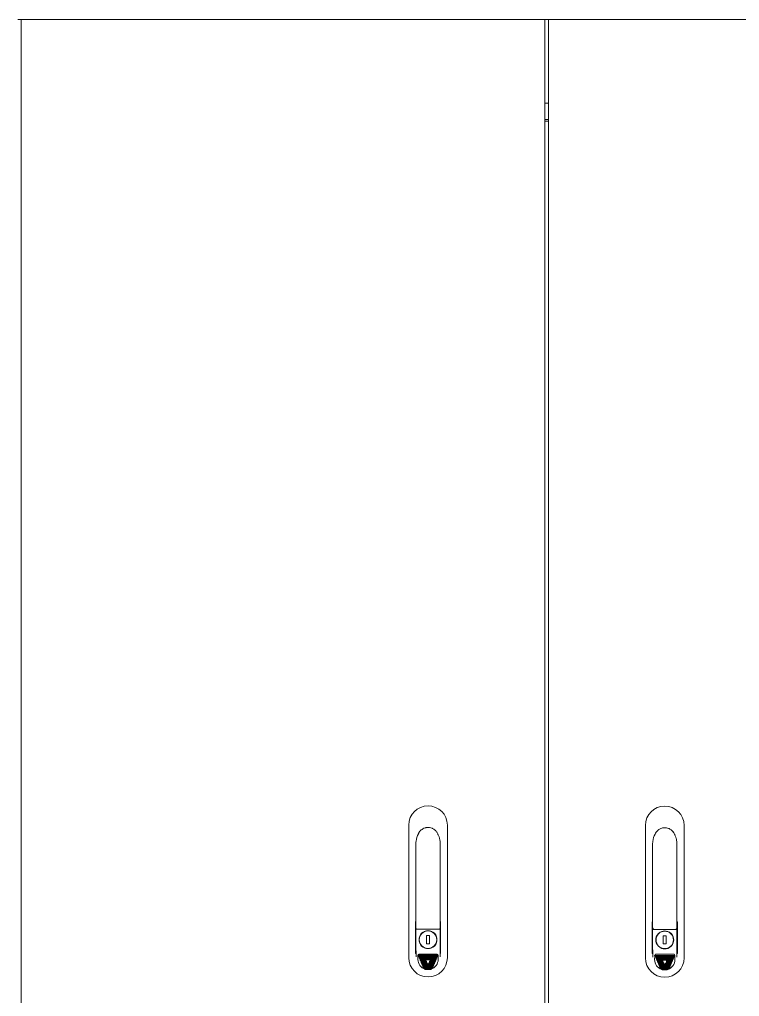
# Model space of a CAD drawing. Header units: millimetres. Extents: x 0 to 10092, y 0 to 7128.
# Drawn here: x 3757 to 4375, y 3191 to 4031 of the extents above; entities that cross this region are included whole.
import ezdxf

# ---------------------------------------------------------------- set-up
doc = ezdxf.new("R2010")
doc.units = ezdxf.units.MM
doc.header["$LTSCALE"] = 12
doc.layers.add('가시적인 것(ISO)', color=3, linetype='Continuous', lineweight=5, true_color=0x00ff00)

msp = doc.modelspace()

# ---------------------------------------------------------------- linework, layer by layer
at = {"layer": '가시적인 것(ISO)'}
for p, q in [((3755.017, 4031.209), (3758.017, 4031.209)), ((3758.017, 2541.209), (3758.017, 4031.209)), ((3758.017, 4031.209), (4208.267, 4031.209)), ((4208.267, 4031.209), (4211.267, 4031.209)), ((4208.267, 4031.209), (4208.267, 2541.209)), ((4211.267, 4031.209), (4211.267, 2541.209)), ((5111.517, 4031.209), (4211.267, 4031.209)), ((4208.267, 3959.359), (4211.267, 3959.359)), ((4208.267, 3945.359), (4211.267, 3945.359)), ((4211.267, 3943.709), (4208.267, 3943.709)), ((4091.118, 3338.41), (4091.118, 3224.41)), ((4124.318, 3224.41), (4124.318, 3338.41)), ((4294.667, 3338.209), (4294.667, 3224.209)), ((4327.867, 3224.209), (4327.867, 3338.209)), ((4097.218, 3315.61), (4097.218, 3321.865)), ((4118.218, 3321.865), (4118.218, 3315.61)), ((4300.767, 3315.409), (4300.767, 3321.664)), ((4321.767, 3321.664), (4321.767, 3315.409)), ((4097.218, 3315.61), (4097.218, 3250.41)), ((4118.218, 3250.41), (4118.218, 3315.61)), ((4300.767, 3315.409), (4300.767, 3250.209)), ((4321.767, 3250.209), (4321.767, 3315.409)), ((4097.031, 3255.444), (4096.865, 3255.41)), ((4096.865, 3228.611), (4096.865, 3255.41)), ((4118.57, 3255.41), (4118.404, 3255.444)), ((4118.57, 3228.611), (4118.57, 3255.41)), ((4300.58, 3255.242), (4300.414, 3255.209)), ((4300.414, 3228.41), (4300.414, 3255.209)), ((4322.119, 3255.209), (4321.953, 3255.242)), ((4322.119, 3228.41), (4322.119, 3255.209)), ((4096.865, 3248.91), (4098.718, 3248.91)), ((4096.865, 3248.865), (4097.718, 3248.865)), ((4097.218, 3248.365), (4097.218, 3231.481)), ((4098.718, 3248.91), (4099.163, 3248.91)), ((4099.163, 3248.91), (4116.272, 3248.91)), ((4105.218, 3247.246), (4105.218, 3246.981)), ((4106.418, 3243.41), (4106.418, 3236.41)), ((4109.018, 3243.41), (4106.418, 3243.41)), ((4109.018, 3236.41), (4109.018, 3243.41)), ((4110.218, 3246.981), (4110.218, 3247.246)), ((4116.272, 3248.91), (4116.718, 3248.91)), ((4116.718, 3248.91), (4118.57, 3248.91)), ((4117.717, 3248.865), (4118.57, 3248.865)), ((4118.218, 3248.365), (4118.218, 3231.481)), ((4300.414, 3248.709), (4302.267, 3248.709)), ((4300.414, 3248.664), (4301.267, 3248.664)), ((4300.767, 3248.164), (4300.767, 3231.279)), ((4302.267, 3248.709), (4302.712, 3248.709)), ((4302.712, 3248.709), (4319.821, 3248.709)), ((4308.767, 3247.045), (4308.767, 3246.78)), ((4309.967, 3243.209), (4309.967, 3236.209)), ((4312.567, 3243.209), (4309.967, 3243.209)), ((4312.567, 3236.209), (4312.567, 3243.209)), ((4313.767, 3246.78), (4313.767, 3247.045)), ((4319.821, 3248.709), (4320.267, 3248.709)), ((4320.267, 3248.709), (4322.119, 3248.709)), ((4321.266, 3248.664), (4322.119, 3248.664)), ((4321.767, 3248.164), (4321.767, 3231.279)), ((4100.358, 3237.428), (4100.64, 3237.428)), ((4100.647, 3242.41), (4100.382, 3242.41)), ((4106.418, 3236.41), (4109.018, 3236.41)), ((4115.053, 3242.41), (4114.789, 3242.41)), ((4114.789, 3237.41), (4115.053, 3237.41)), ((4303.906, 3237.227), (4304.189, 3237.227)), ((4304.195, 3242.209), (4303.931, 3242.209)), ((4309.967, 3236.209), (4312.567, 3236.209)), ((4318.602, 3242.209), (4318.338, 3242.209)), ((4318.338, 3237.209), (4318.602, 3237.209)), ((4097.36, 3230.98), (4096.865, 3230.98)), ((4097.375, 3227.96), (4097.36, 3227.96)), ((4097.375, 3225.132), (4097.375, 3229.928)), ((4099.028, 3226.503), (4116.407, 3226.503)), ((4099.444, 3227.96), (4099.444, 3227.96)), ((4115.41, 3227.51), (4100.025, 3227.51)), ((4105.235, 3232.833), (4105.235, 3232.55)), ((4110.218, 3232.575), (4110.218, 3232.839)), ((4115.991, 3227.96), (4115.991, 3227.96)), ((4118.06, 3229.928), (4118.06, 3225.132)), ((4118.076, 3227.96), (4118.06, 3227.96)), ((4118.57, 3230.98), (4118.076, 3230.98)), ((4300.909, 3230.779), (4300.414, 3230.779)), ((4300.924, 3227.759), (4300.909, 3227.759)), ((4300.924, 3224.931), (4300.924, 3229.726)), ((4302.577, 3226.302), (4319.956, 3226.302)), ((4302.993, 3227.759), (4302.993, 3227.759)), ((4318.959, 3227.309), (4303.574, 3227.309)), ((4308.784, 3232.632), (4308.784, 3232.349)), ((4313.767, 3232.373), (4313.767, 3232.638)), ((4319.54, 3227.759), (4319.54, 3227.759)), ((4321.609, 3229.726), (4321.609, 3224.931)), ((4321.624, 3227.759), (4321.609, 3227.759)), ((4322.119, 3230.779), (4321.624, 3230.779)), ((4099.035, 3226.029), (4099.013, 3222.91)), ((4099.028, 3226.029), (4116.407, 3226.029)), ((4099.806, 3225.159), (4099.765, 3225.259)), ((4099.945, 3225.529), (4099.999, 3225.529)), ((4099.999, 3225.529), (4115.437, 3225.529)), ((4100.036, 3225.029), (4100.001, 3225.029)), ((4100.036, 3225.029), (4115.399, 3225.029)), ((4100.036, 3225.029), (4100.036, 3225.029)), ((4100.22, 3224.159), (4100.179, 3224.259)), ((4100.359, 3224.529), (4100.413, 3224.529)), ((4100.413, 3224.529), (4115.023, 3224.529)), ((4100.451, 3224.029), (4100.415, 3224.029)), ((4100.451, 3224.029), (4114.985, 3224.029)), ((4100.451, 3224.029), (4100.451, 3224.029)), ((4100.634, 3223.159), (4100.593, 3223.259)), ((4100.774, 3223.529), (4100.827, 3223.529)), ((4100.827, 3223.529), (4114.608, 3223.529)), ((4100.865, 3223.029), (4100.829, 3223.029)), ((4100.865, 3223.029), (4114.57, 3223.029)), ((4100.865, 3223.029), (4100.865, 3223.029)), ((4101.049, 3222.159), (4101.007, 3222.259)), ((4101.188, 3222.529), (4101.241, 3222.529)), ((4101.241, 3222.529), (4105.718, 3222.529)), ((4101.279, 3222.029), (4101.244, 3222.029)), ((4101.279, 3222.029), (4105.94, 3222.029)), ((4101.279, 3222.029), (4101.279, 3222.029)), ((4101.463, 3221.159), (4101.421, 3221.259)), ((4101.602, 3221.529), (4101.655, 3221.529)), ((4101.655, 3221.529), (4106.162, 3221.529)), ((4101.693, 3221.029), (4101.658, 3221.029)), ((4101.693, 3221.029), (4106.384, 3221.029)), ((4101.693, 3221.029), (4101.693, 3221.029)), ((4101.877, 3220.159), (4101.836, 3220.259)), ((4102.016, 3220.529), (4102.07, 3220.529)), ((4102.07, 3220.529), (4106.607, 3220.529)), ((4102.107, 3220.029), (4102.072, 3220.029)), ((4102.107, 3220.029), (4106.829, 3220.029)), ((4102.107, 3220.029), (4102.107, 3220.029)), ((4102.291, 3219.16), (4102.25, 3219.26)), ((4102.43, 3219.529), (4102.483, 3219.529)), ((4102.483, 3219.529), (4107.051, 3219.529)), ((4102.521, 3219.029), (4102.486, 3219.029)), ((4102.521, 3219.029), (4107.273, 3219.029)), ((4102.521, 3219.029), (4102.521, 3219.029)), ((4102.705, 3218.16), (4102.662, 3218.264)), ((4107.464, 3218.534), (4102.842, 3218.534)), ((4102.936, 3218.029), (4102.9, 3218.029)), ((4102.936, 3218.029), (4107.717, 3218.029)), ((4102.936, 3218.029), (4102.936, 3218.029)), ((4105.718, 3222.529), (4105.94, 3222.029)), ((4109.718, 3222.529), (4105.718, 3222.529)), ((4106.133, 3221.529), (4105.911, 3222.029)), ((4105.94, 3222.029), (4106.162, 3221.529)), ((4106.162, 3221.529), (4106.384, 3221.029)), ((4106.577, 3220.529), (4106.355, 3221.029)), ((4106.384, 3221.029), (4106.607, 3220.529)), ((4106.607, 3220.529), (4106.829, 3220.029)), ((4107.021, 3219.529), (4106.799, 3220.029)), ((4106.829, 3220.029), (4107.051, 3219.529)), ((4107.051, 3219.529), (4107.273, 3219.029)), ((4107.464, 3218.534), (4107.244, 3219.029)), ((4107.273, 3219.029), (4107.494, 3218.531)), ((4107.494, 3218.531), (4107.464, 3218.534)), ((4107.495, 3218.529), (4107.494, 3218.531)), ((4107.495, 3218.529), (4107.717, 3218.029)), ((4107.718, 3217.963), (4107.688, 3218.029)), ((4107.94, 3218.529), (4107.718, 3218.029)), ((4107.718, 3218.029), (4107.718, 3218.029)), ((4107.718, 3218.029), (4112.5, 3218.029)), ((4107.718, 3218.029), (4107.718, 3218.029)), ((4107.747, 3218.029), (4107.718, 3217.963)), ((4107.718, 3217.963), (4107.718, 3218.029)), ((4107.718, 3218.029), (4107.718, 3218.029)), ((4107.94, 3218.529), (4107.941, 3218.531)), ((4107.941, 3218.531), (4108.162, 3219.029)), ((4107.941, 3218.531), (4107.972, 3218.534)), ((4108.192, 3219.029), (4107.972, 3218.534)), ((4112.594, 3218.534), (4107.972, 3218.534)), ((4108.385, 3219.529), (4108.162, 3219.029)), ((4108.162, 3219.029), (4112.914, 3219.029)), ((4108.385, 3219.529), (4108.607, 3220.029)), ((4108.385, 3219.529), (4112.952, 3219.529)), ((4108.636, 3220.029), (4108.414, 3219.529)), ((4108.829, 3220.529), (4108.607, 3220.029)), ((4108.607, 3220.029), (4113.328, 3220.029)), ((4108.829, 3220.529), (4109.051, 3221.029)), ((4108.829, 3220.529), (4113.366, 3220.529)), ((4109.08, 3221.029), (4108.858, 3220.529)), ((4109.273, 3221.529), (4109.051, 3221.029)), ((4109.051, 3221.029), (4113.742, 3221.029)), ((4109.273, 3221.529), (4109.495, 3222.029)), ((4109.273, 3221.529), (4113.78, 3221.529)), ((4109.525, 3222.029), (4109.302, 3221.529)), ((4109.718, 3222.529), (4109.495, 3222.029)), ((4109.495, 3222.029), (4114.156, 3222.029)), ((4109.718, 3222.529), (4114.194, 3222.529)), ((4112.535, 3218.029), (4112.5, 3218.029)), ((4112.5, 3218.029), (4112.5, 3218.029)), ((4112.773, 3218.264), (4112.73, 3218.16)), ((4112.949, 3219.029), (4112.914, 3219.029)), ((4112.914, 3219.029), (4112.914, 3219.029)), ((4112.952, 3219.529), (4113.005, 3219.529)), ((4112.952, 3219.529), (4112.952, 3219.529)), ((4113.186, 3219.26), (4113.144, 3219.16)), ((4113.363, 3220.029), (4113.328, 3220.029)), ((4113.328, 3220.029), (4113.328, 3220.029)), ((4113.366, 3220.529), (4113.419, 3220.529)), ((4113.366, 3220.529), (4113.366, 3220.529)), ((4113.6, 3220.259), (4113.558, 3220.159)), ((4113.778, 3221.029), (4113.742, 3221.029)), ((4113.742, 3221.029), (4113.742, 3221.029)), ((4113.78, 3221.529), (4113.833, 3221.529)), ((4113.78, 3221.529), (4113.78, 3221.529)), ((4114.014, 3221.259), (4113.972, 3221.159)), ((4114.192, 3222.029), (4114.156, 3222.029)), ((4114.156, 3222.029), (4114.156, 3222.029)), ((4114.194, 3222.529), (4114.247, 3222.529)), ((4114.194, 3222.529), (4114.194, 3222.529)), ((4114.428, 3222.259), (4114.387, 3222.159)), ((4114.571, 3223.029), (4114.57, 3223.029)), ((4114.606, 3223.029), (4114.571, 3223.029)), ((4114.608, 3223.529), (4114.662, 3223.529)), ((4114.608, 3223.529), (4114.608, 3223.529)), ((4114.842, 3223.259), (4114.801, 3223.159)), ((4115.02, 3224.029), (4114.985, 3224.029)), ((4114.985, 3224.029), (4114.985, 3224.029)), ((4115.023, 3224.529), (4115.076, 3224.529)), ((4115.023, 3224.529), (4115.023, 3224.529)), ((4115.256, 3224.259), (4115.215, 3224.159)), ((4115.434, 3225.029), (4115.399, 3225.029)), ((4115.399, 3225.029), (4115.399, 3225.029)), ((4115.437, 3225.529), (4115.49, 3225.529)), ((4115.437, 3225.529), (4115.437, 3225.529)), ((4115.671, 3225.259), (4115.629, 3225.159)), ((4116.422, 3222.91), (4116.4, 3226.029)), ((4302.584, 3225.827), (4302.562, 3222.709)), ((4302.577, 3225.827), (4319.956, 3225.827)), ((4303.355, 3224.958), (4303.313, 3225.058)), ((4303.494, 3225.327), (4303.547, 3225.327)), ((4303.547, 3225.327), (4318.986, 3225.327)), ((4303.585, 3224.827), (4303.55, 3224.827)), ((4303.585, 3224.827), (4318.948, 3224.827)), ((4303.585, 3224.827), (4303.585, 3224.827)), ((4303.769, 3223.958), (4303.728, 3224.058)), ((4303.908, 3224.327), (4303.962, 3224.327)), ((4303.962, 3224.327), (4318.571, 3224.327)), ((4303.999, 3223.827), (4303.964, 3223.827)), ((4303.999, 3223.827), (4318.534, 3223.827)), ((4303.999, 3223.827), (4303.999, 3223.827)), ((4304.183, 3222.958), (4304.142, 3223.058)), ((4304.322, 3223.327), (4304.376, 3223.327)), ((4304.376, 3223.327), (4318.157, 3223.327)), ((4304.414, 3222.827), (4304.378, 3222.827)), ((4304.414, 3222.827), (4318.119, 3222.827)), ((4304.414, 3222.827), (4304.414, 3222.827)), ((4304.598, 3221.958), (4304.556, 3222.058)), ((4304.737, 3222.327), (4304.79, 3222.327)), ((4304.79, 3222.327), (4309.267, 3222.327)), ((4304.828, 3221.827), (4304.792, 3221.827)), ((4304.828, 3221.827), (4309.489, 3221.827)), ((4304.828, 3221.827), (4304.828, 3221.827)), ((4305.012, 3220.958), (4304.97, 3221.058)), ((4305.151, 3221.327), (4305.204, 3221.327)), ((4305.204, 3221.327), (4309.711, 3221.327)), ((4305.242, 3220.827), (4305.207, 3220.827)), ((4305.242, 3220.827), (4309.933, 3220.827)), ((4305.242, 3220.827), (4305.242, 3220.827)), ((4305.426, 3219.958), (4305.385, 3220.058)), ((4305.565, 3220.327), (4305.618, 3220.327)), ((4305.618, 3220.327), (4310.155, 3220.327)), ((4305.656, 3219.827), (4305.621, 3219.827)), ((4305.656, 3219.827), (4310.378, 3219.827)), ((4305.656, 3219.827), (4305.656, 3219.827)), ((4305.84, 3218.958), (4305.798, 3219.058)), ((4305.979, 3219.328), (4306.032, 3219.328)), ((4306.032, 3219.328), (4310.6, 3219.328)), ((4306.07, 3218.828), (4306.035, 3218.828)), ((4306.07, 3218.828), (4310.822, 3218.828)), ((4306.07, 3218.828), (4306.07, 3218.828)), ((4306.254, 3217.958), (4306.211, 3218.063)), ((4311.012, 3218.333), (4306.391, 3218.333)), ((4306.484, 3217.828), (4306.449, 3217.828)), ((4306.484, 3217.828), (4311.266, 3217.828)), ((4306.484, 3217.828), (4306.484, 3217.828)), ((4309.267, 3222.327), (4309.489, 3221.827)), ((4313.267, 3222.327), (4309.267, 3222.327)), ((4309.682, 3221.327), (4309.459, 3221.827)), ((4309.489, 3221.827), (4309.711, 3221.327)), ((4309.711, 3221.327), (4309.933, 3220.827)), ((4310.126, 3220.327), (4309.904, 3220.827)), ((4309.933, 3220.827), (4310.155, 3220.327)), ((4310.155, 3220.327), (4310.378, 3219.827)), ((4310.57, 3219.328), (4310.348, 3219.827)), ((4310.378, 3219.827), (4310.6, 3219.328)), ((4310.6, 3219.328), (4310.822, 3218.828)), ((4311.012, 3218.333), (4310.792, 3218.828)), ((4310.822, 3218.828), (4311.043, 3218.33)), ((4311.043, 3218.33), (4311.012, 3218.333)), ((4311.044, 3218.328), (4311.043, 3218.33)), ((4311.044, 3218.328), (4311.266, 3217.828)), ((4311.267, 3217.762), (4311.237, 3217.828)), ((4311.266, 3217.828), (4311.267, 3217.828)), ((4311.489, 3218.328), (4311.267, 3217.828)), ((4311.267, 3217.828), (4316.049, 3217.828)), ((4311.267, 3217.828), (4311.267, 3217.828)), ((4311.296, 3217.828), (4311.267, 3217.762)), ((4311.267, 3217.762), (4311.267, 3217.828)), ((4311.267, 3217.828), (4311.267, 3217.828)), ((4311.489, 3218.328), (4311.49, 3218.33)), ((4311.49, 3218.33), (4311.711, 3218.828)), ((4311.49, 3218.33), (4311.521, 3218.333)), ((4311.741, 3218.828), (4311.521, 3218.333)), ((4316.142, 3218.333), (4311.521, 3218.333)), ((4311.933, 3219.328), (4311.711, 3218.828)), ((4311.711, 3218.828), (4316.463, 3218.828)), ((4311.933, 3219.328), (4312.155, 3219.827)), ((4311.933, 3219.328), (4316.501, 3219.328)), ((4312.185, 3219.827), (4311.963, 3219.328)), ((4312.378, 3220.327), (4312.155, 3219.827)), ((4312.155, 3219.827), (4316.877, 3219.827)), ((4312.378, 3220.327), (4312.6, 3220.827)), ((4312.378, 3220.327), (4316.915, 3220.327)), ((4312.629, 3220.827), (4312.407, 3220.327)), ((4312.822, 3221.327), (4312.6, 3220.827)), ((4312.6, 3220.827), (4317.291, 3220.827)), ((4312.822, 3221.327), (4313.044, 3221.827)), ((4312.822, 3221.327), (4317.329, 3221.327)), ((4313.074, 3221.827), (4312.851, 3221.327)), ((4313.267, 3222.327), (4313.044, 3221.827)), ((4313.044, 3221.827), (4317.705, 3221.827)), ((4313.267, 3222.327), (4317.743, 3222.327)), ((4316.084, 3217.828), (4316.049, 3217.828)), ((4316.049, 3217.828), (4316.049, 3217.828)), ((4316.322, 3218.063), (4316.279, 3217.958)), ((4316.498, 3218.828), (4316.463, 3218.828)), ((4316.463, 3218.828), (4316.463, 3218.828)), ((4316.501, 3219.328), (4316.554, 3219.328)), ((4316.501, 3219.328), (4316.501, 3219.328)), ((4316.735, 3219.058), (4316.693, 3218.958)), ((4316.912, 3219.827), (4316.877, 3219.827)), ((4316.877, 3219.827), (4316.877, 3219.827)), ((4316.915, 3220.327), (4316.968, 3220.327)), ((4316.915, 3220.327), (4316.915, 3220.327)), ((4317.148, 3220.058), (4317.107, 3219.958)), ((4317.326, 3220.827), (4317.291, 3220.827)), ((4317.291, 3220.827), (4317.291, 3220.827)), ((4317.329, 3221.327), (4317.382, 3221.327)), ((4317.329, 3221.327), (4317.329, 3221.327)), ((4317.563, 3221.058), (4317.521, 3220.958)), ((4317.741, 3221.827), (4317.705, 3221.827)), ((4317.705, 3221.827), (4317.705, 3221.827)), ((4317.743, 3222.327), (4317.796, 3222.327)), ((4317.743, 3222.327), (4317.743, 3222.327)), ((4317.977, 3222.058), (4317.935, 3221.958)), ((4318.155, 3222.827), (4318.119, 3222.827)), ((4318.119, 3222.827), (4318.119, 3222.827)), ((4318.157, 3223.327), (4318.211, 3223.327)), ((4318.157, 3223.327), (4318.157, 3223.327)), ((4318.391, 3223.058), (4318.35, 3222.958)), ((4318.569, 3223.827), (4318.534, 3223.827)), ((4318.534, 3223.827), (4318.534, 3223.827)), ((4318.571, 3224.327), (4318.625, 3224.327)), ((4318.571, 3224.327), (4318.571, 3224.327)), ((4318.805, 3224.058), (4318.764, 3223.958)), ((4318.983, 3224.827), (4318.948, 3224.827)), ((4318.948, 3224.827), (4318.948, 3224.827)), ((4318.986, 3225.327), (4319.039, 3225.327)), ((4318.986, 3225.327), (4318.986, 3225.327)), ((4319.22, 3225.058), (4319.178, 3224.958)), ((4319.971, 3222.709), (4319.949, 3225.827)), ((4103.119, 3217.16), (4103.078, 3217.26)), ((4103.259, 3217.529), (4103.312, 3217.529)), ((4103.312, 3217.529), (4112.123, 3217.529)), ((4103.35, 3217.029), (4103.314, 3217.029)), ((4103.35, 3217.029), (4112.086, 3217.029)), ((4103.35, 3217.029), (4103.35, 3217.029)), ((4103.534, 3216.16), (4103.492, 3216.26)), ((4103.673, 3216.529), (4103.726, 3216.529)), ((4103.726, 3216.529), (4111.709, 3216.529)), ((4103.764, 3216.029), (4103.729, 3216.029)), ((4103.764, 3216.029), (4111.671, 3216.029)), ((4103.764, 3216.029), (4103.764, 3216.029)), ((4103.94, 3215.178), (4103.906, 3215.26)), ((4104.087, 3215.529), (4104.142, 3215.529)), ((4104.173, 3215.047), (4104.135, 3215.047)), ((4104.142, 3215.529), (4111.294, 3215.529)), ((4104.173, 3215.047), (4111.263, 3215.047)), ((4104.173, 3215.047), (4104.173, 3215.047)), ((4105.053, 3214.547), (4110.382, 3214.547)), ((4111.3, 3215.047), (4111.263, 3215.047)), ((4111.263, 3215.047), (4111.263, 3215.047)), ((4111.294, 3215.529), (4111.348, 3215.529)), ((4111.529, 3215.26), (4111.495, 3215.178)), ((4111.707, 3216.029), (4111.671, 3216.029)), ((4111.671, 3216.029), (4111.671, 3216.029)), ((4111.709, 3216.529), (4111.762, 3216.529)), ((4111.709, 3216.529), (4111.709, 3216.529)), ((4111.943, 3216.26), (4111.902, 3216.16)), ((4112.121, 3217.029), (4112.086, 3217.029)), ((4112.086, 3217.029), (4112.086, 3217.029)), ((4112.123, 3217.529), (4112.177, 3217.529)), ((4112.123, 3217.529), (4112.123, 3217.529)), ((4112.357, 3217.26), (4112.316, 3217.16)), ((4306.668, 3216.958), (4306.627, 3217.058)), ((4306.807, 3217.328), (4306.861, 3217.328)), ((4306.861, 3217.328), (4315.672, 3217.328)), ((4306.899, 3216.828), (4306.863, 3216.828)), ((4306.899, 3216.828), (4315.634, 3216.828)), ((4306.899, 3216.828), (4306.899, 3216.828)), ((4307.083, 3215.958), (4307.041, 3216.058)), ((4307.222, 3216.328), (4307.275, 3216.328)), ((4307.275, 3216.328), (4315.258, 3216.328)), ((4307.313, 3215.828), (4307.277, 3215.828)), ((4307.313, 3215.828), (4315.22, 3215.828)), ((4307.313, 3215.828), (4307.313, 3215.828)), ((4307.489, 3214.976), (4307.455, 3215.058)), ((4307.636, 3215.328), (4307.691, 3215.328)), ((4307.721, 3214.846), (4307.684, 3214.846)), ((4307.691, 3215.328), (4314.843, 3215.328)), ((4307.722, 3214.846), (4307.721, 3214.846)), ((4307.722, 3214.846), (4314.811, 3214.846)), ((4308.602, 3214.346), (4313.931, 3214.346)), ((4314.812, 3214.846), (4314.811, 3214.846)), ((4314.849, 3214.846), (4314.812, 3214.846)), ((4314.843, 3215.328), (4314.897, 3215.328)), ((4315.078, 3215.058), (4315.044, 3214.976)), ((4315.256, 3215.828), (4315.22, 3215.828)), ((4315.22, 3215.828), (4315.22, 3215.828)), ((4315.258, 3216.328), (4315.311, 3216.328)), ((4315.258, 3216.328), (4315.258, 3216.328)), ((4315.492, 3216.058), (4315.451, 3215.958)), ((4315.67, 3216.828), (4315.634, 3216.828)), ((4315.634, 3216.828), (4315.634, 3216.828)), ((4315.672, 3217.328), (4315.726, 3217.328)), ((4315.672, 3217.328), (4315.672, 3217.328)), ((4315.906, 3217.058), (4315.865, 3216.958))]:
    msp.add_line(p, q, dxfattribs=at)
for centre in [(4107.718, 3239.91), (4311.267, 3239.709)]:
    msp.add_circle(centre, 7.5, dxfattribs=at)
for centre, radius, start, end in [((4107.718, 3338.41), 16.6, 0, 180), ((4311.267, 3338.209), 16.6, 0, 180), ((4098.718, 3250.41), 1.5, 180, 270), ((4107.718, 3239.91), 7.75, 108.819063, 161.180937), ((4107.718, 3239.91), 7.687, 71.021256, 108.978744), ((4107.718, 3239.91), 7.75, 18.819063, 71.180937), ((4116.718, 3250.41), 1.5, 270, 0), ((4302.267, 3250.209), 1.5, 180, 270), ((4311.267, 3239.709), 7.75, 108.819063, 161.180937), ((4311.267, 3239.709), 7.687, 71.021256, 108.978744), ((4311.267, 3239.709), 7.75, 18.819063, 71.180937), ((4320.267, 3250.209), 1.5, 270, 0), ((4107.718, 3239.91), 7.687, 161.021256, 198.841232), ((4107.718, 3239.91), 7.767, 198.639266, 251.360734), ((4107.718, 3239.91), 7.75, 288.819063, 341.180937), ((4107.718, 3239.91), 7.687, 341.021256, 18.978744), ((4311.267, 3239.709), 7.687, 161.021256, 198.841232), ((4311.267, 3239.709), 7.767, 198.639266, 251.360734), ((4311.267, 3239.709), 7.75, 288.819063, 341.180937), ((4311.267, 3239.709), 7.687, 341.021256, 18.978744), ((4107.718, 3239.91), 7.687, 251.158768, 288.978744), ((4311.267, 3239.709), 7.687, 251.158768, 288.978744), ((4107.718, 3224.41), 16.6, 180, 0), ((4311.267, 3224.209), 16.6, 180, 0)]:
    msp.add_arc(centre, radius, start, end, dxfattribs=at)
for centre, major_axis, ratio, start_param, end_param in [((4099.707, 3329.239), (-0.922, 0.388), 0.9336573, 6.283084, 6.2832548), ((4101.673, 3330.939), (-1.728, 1.008), 0.1040736, 6.2831541, 6.2831623), ((4113.763, 3330.939), (1.727, 1.008), 0.1040736, 6.2831794, 6.2831904), ((4303.256, 3329.038), (-0.922, 0.388), 0.9336573, 6.2830844, 6.2832553), ((4305.221, 3330.738), (-1.728, 1.008), 0.1040736, 6.2831541, 6.2831623), ((4317.312, 3330.738), (1.727, 1.008), 0.1040736, 6.2831764, 6.2831875), ((4098.295, 3323.582), (-0.996, 0.09), 0.9423779, 0.0000281, 0.0001556), ((4117.14, 3323.582), (0.996, 0.09), 0.9423794, 6.2831227, 6.2832635), ((4301.844, 3323.381), (-0.996, 0.09), 0.9423779, 0.0000288, 0.0001563), ((4320.689, 3323.381), (0.996, 0.09), 0.9423794, 6.283121, 6.2832618), ((4097.531, 3255.444), (-0.5, 0), 0.0034907, 5.3901727, 6.265732), ((4117.904, 3255.444), (-0.5, 0), 0.0034907, 3.1590459, 4.0346052), ((4301.08, 3255.242), (-0.5, 0), 0.0034907, 5.3901727, 6.265732), ((4321.453, 3255.242), (-0.5, 0), 0.0034907, 3.1590459, 4.0346052), ((4097.718, 3248.365), (-0.485, 0.121), 0.9993528, 4.9574304, 6.5279221), ((4117.717, 3248.365), (0.485, 0.121), 0.9993528, 6.0384485, 7.6089403), ((4301.267, 3248.164), (-0.485, 0.121), 0.9993528, 4.9574304, 6.5279221), ((4321.266, 3248.164), (0.485, 0.121), 0.9993528, 6.0384485, 7.6089403), ((4097.365, 3228.619), (-0.013, -0.658), 0.7591899, 4.7392062, 6.2986444), ((4097.718, 3231.48), (0.448, -0.224), 0.9992388, 3.6048139, 4.3581662), ((4099.028, 3226.266), (0, 0.238), 0.0348882, 6.2831026, 7.2203479), ((4100.039, 3226.422), (-0.086, 1.086), 0.9182261, 6.2107116, 7.7066299), ((4115.397, 3226.422), (0.086, 1.086), 0.9182261, 4.8597407, 6.3556591), ((4116.407, 3226.266), (0, 0.238), 0.0348855, 5.3460243, 6.2832676), ((4118.07, 3228.619), (0.013, -0.658), 0.7591899, 6.2677262, 7.8271644), ((4117.717, 3231.48), (-0.448, -0.224), 0.9992388, 1.9250303, 2.6783714), ((4300.914, 3228.418), (-0.013, -0.658), 0.7591899, 4.7392062, 6.2986444), ((4301.267, 3231.279), (0.448, -0.224), 0.9992388, 3.6048139, 4.3581662), ((4302.577, 3226.065), (0, 0.238), 0.0348882, 6.2831026, 7.2203479), ((4303.588, 3226.221), (-0.086, 1.086), 0.9182261, 6.2107116, 7.7066299), ((4318.946, 3226.221), (0.086, 1.086), 0.9182261, 4.8597407, 6.3556591), ((4319.956, 3226.065), (0, 0.238), 0.0348855, 5.3460243, 6.2832676), ((4321.619, 3228.418), (0.013, -0.658), 0.7591899, 6.2677262, 7.8271644), ((4321.266, 3231.279), (-0.448, -0.224), 0.9992388, 1.9250303, 2.6783714), ((4107.718, 3222.848), (0, -8.705), 0.9999744, 4.7052282, 5.9771249), ((4099.028, 3226.266), (0, -0.237), 0.0349208, 5.1891134, 6.2831853), ((4099.952, 3225.329), (-0.172, 0.112), 0.9623037, 5.3073527, 7.2351033), ((4099.994, 3225.229), (0.172, -0.112), 0.9623037, 4.0935106, 5.3073527), ((4100.017, 3225.279), (0.019, -0.25), 0.0346042, 6.2805628, 6.280609), ((4100.036, 3225.229), (0, -0.2), 0.9851969, 6.2829147, 6.2831842), ((4100.367, 3224.329), (-0.172, 0.112), 0.9623037, 5.3073527, 7.2351033), ((4100.408, 3224.229), (0.172, -0.112), 0.9623037, 4.0935106, 5.3073527), ((4100.432, 3224.279), (0.019, -0.25), 0.0346042, 6.2805628, 6.280609), ((4100.451, 3224.229), (0, -0.2), 0.9851969, 6.2829147, 6.2831842), ((4100.781, 3223.329), (-0.172, 0.112), 0.9623037, 5.3073527, 7.2351033), ((4100.822, 3223.229), (0.172, -0.112), 0.9623037, 4.0935106, 5.3073527), ((4100.846, 3223.279), (0.019, -0.25), 0.0346042, 6.2805628, 6.280609), ((4100.865, 3223.229), (0, -0.2), 0.9851969, 6.2829165, 6.2831859), ((4101.195, 3222.329), (-0.172, 0.112), 0.9623037, 5.3073527, 7.2351033), ((4101.236, 3222.229), (0.172, -0.112), 0.9623037, 4.0935106, 5.3073527), ((4101.279, 3222.229), (0, -0.2), 0.9851969, 6.2829168, 6.2831862), ((4101.26, 3222.279), (0.019, -0.25), 0.0346053, 6.280558, 6.2806042), ((4101.609, 3221.329), (-0.172, 0.112), 0.9623037, 5.3073527, 7.2351033), ((4101.651, 3221.229), (0.172, -0.112), 0.9623037, 4.0935106, 5.3073527), ((4101.693, 3221.229), (0, -0.2), 0.9851969, 6.2829188, 6.2831882), ((4101.674, 3221.279), (0.019, -0.25), 0.0346053, 6.280558, 6.2806042), ((4102.023, 3220.329), (-0.172, 0.112), 0.9623037, 5.3073527, 7.2351033), ((4102.065, 3220.229), (0.172, -0.112), 0.9623037, 4.0935106, 5.3073527), ((4102.107, 3220.229), (0, -0.2), 0.9851969, 6.2829168, 6.2831862), ((4102.089, 3220.279), (0.019, -0.25), 0.0346053, 6.280558, 6.2806042), ((4102.437, 3219.329), (-0.172, 0.112), 0.9623037, 5.3073527, 7.2351033), ((4102.479, 3219.229), (0.172, -0.112), 0.9623037, 4.0935106, 5.3073527), ((4102.502, 3219.279), (0.019, -0.25), 0.0346053, 6.280558, 6.2806042), ((4102.521, 3219.229), (0, -0.2), 0.9851969, 6.2829168, 6.2831862), ((4102.85, 3218.334), (-0.167, 0.12), 0.9592549, 5.3558072, 7.2806672), ((4102.893, 3218.229), (0.172, -0.112), 0.9623037, 4.0935106, 5.3073527), ((4102.936, 3218.229), (0, -0.2), 0.9851969, 6.2829133, 6.2831827), ((4107.718, 3222.848), (0, -8.705), 0.9999744, 0.3060604, 1.5779571), ((4112.5, 3218.229), (0, -0.2), 0.9851969, 6.2831766, 6.2832744), ((4112.542, 3218.229), (-0.172, -0.112), 0.9623037, 0.9758327, 2.1896747), ((4112.586, 3218.334), (0.167, 0.12), 0.9592549, 5.2857034, 7.2105634), ((4112.914, 3219.229), (0, -0.2), 0.9851969, 0.0000066, 0.0001055), ((4112.957, 3219.229), (-0.172, -0.112), 0.9623037, 0.9758327, 2.1896747), ((4112.952, 3219.329), (0, 0.2), 0.9851969, 6.2830893, 6.2831758), ((4112.998, 3219.329), (0.172, 0.112), 0.9623037, 5.3312673, 7.259018), ((4113.328, 3220.229), (0, -0.2), 0.9851969, 6.2831746, 6.2832735), ((4113.37, 3220.229), (-0.172, -0.112), 0.9623037, 0.9758327, 2.1896747), ((4113.366, 3220.329), (0, 0.2), 0.9851969, 6.2830754, 6.283162), ((4113.412, 3220.329), (0.172, 0.112), 0.9623037, 5.3312673, 7.259018), ((4113.742, 3221.229), (0, -0.2), 0.9851969, 0.0000172, 0.0001161), ((4113.785, 3221.229), (-0.172, -0.112), 0.9623037, 0.9758327, 2.1896747), ((4113.78, 3221.329), (0, 0.2), 0.9851969, 6.2831061, 6.2831926), ((4113.826, 3221.329), (0.172, 0.112), 0.9623037, 5.3312673, 7.259018), ((4114.156, 3222.229), (0, -0.2), 0.9851969, 6.2831617, 6.2832607), ((4114.199, 3222.229), (-0.172, -0.112), 0.9623037, 0.9758327, 2.1896747), ((4114.194, 3222.329), (0, 0.2), 0.9851969, 6.2831061, 6.2831926), ((4114.24, 3222.329), (0.172, 0.112), 0.9623037, 5.3312673, 7.259018), ((4114.57, 3223.229), (0, -0.2), 0.9851969, 0.0000126, 0.000112), ((4114.613, 3223.229), (-0.172, -0.112), 0.9623037, 0.9758327, 2.1896747), ((4114.608, 3223.329), (0, 0.2), 0.9851969, 6.2830922, 6.2831788), ((4114.655, 3223.329), (0.172, 0.112), 0.9623037, 5.3312673, 7.259018), ((4114.985, 3224.229), (0, -0.2), 0.9851969, 0.0000065, 0.000106), ((4115.027, 3224.229), (-0.172, -0.112), 0.9623037, 0.9758327, 2.1896747), ((4115.023, 3224.329), (0, 0.2), 0.9851969, 6.2830922, 6.2831788), ((4115.069, 3224.329), (0.172, 0.112), 0.9623037, 5.3312673, 7.259018), ((4115.399, 3225.229), (0, -0.2), 0.9851969, 0.0000148, 0.0001142), ((4115.442, 3225.229), (-0.172, -0.112), 0.9623037, 0.9758327, 2.1896747), ((4115.437, 3225.329), (0, 0.2), 0.9851969, 6.2831119, 6.2831985), ((4115.483, 3225.329), (0.172, 0.112), 0.9623037, 5.3312673, 7.259018), ((4116.407, 3226.266), (0, -0.237), 0.0349208, 0, 1.0940813), ((4311.267, 3222.647), (0, -8.705), 0.9999744, 4.7052282, 5.9771249), ((4302.577, 3226.065), (0, -0.237), 0.0349208, 5.1891134, 6.2831853), ((4303.501, 3225.127), (-0.172, 0.112), 0.9623037, 5.3073527, 7.2351033), ((4303.543, 3225.027), (0.172, -0.112), 0.9623037, 4.0935106, 5.3073527), ((4303.566, 3225.077), (0.019, -0.25), 0.0346042, 6.2805628, 6.280609), ((4303.585, 3225.027), (0, -0.2), 0.9851969, 6.2829165, 6.2831859), ((4303.915, 3224.127), (-0.172, 0.112), 0.9623037, 5.3073527, 7.2351033), ((4303.957, 3224.027), (0.172, -0.112), 0.9623037, 4.0935106, 5.3073527), ((4303.981, 3224.077), (0.019, -0.25), 0.0346042, 6.2805628, 6.280609), ((4303.999, 3224.027), (0, -0.2), 0.9851969, 6.282915, 6.2831845), ((4304.33, 3223.127), (-0.172, 0.112), 0.9623037, 5.3073527, 7.2351033), ((4304.371, 3223.027), (0.172, -0.112), 0.9623037, 4.0935106, 5.3073527), ((4304.395, 3223.077), (0.019, -0.25), 0.0346042, 6.2805628, 6.280609), ((4304.414, 3223.027), (0, -0.2), 0.9851969, 6.2829165, 6.2831859), ((4304.744, 3222.127), (-0.172, 0.112), 0.9623037, 5.3073527, 7.2351033), ((4304.785, 3222.027), (0.172, -0.112), 0.9623037, 4.0935106, 5.3073527), ((4304.828, 3222.027), (0, -0.2), 0.9851969, 6.2829168, 6.2831862), ((4304.809, 3222.077), (0.019, -0.25), 0.0346053, 6.280558, 6.2806042), ((4305.158, 3221.127), (-0.172, 0.112), 0.9623037, 5.3073527, 7.2351033), ((4305.199, 3221.027), (0.172, -0.112), 0.9623037, 4.0935106, 5.3073527), ((4305.242, 3221.027), (0, -0.2), 0.9851969, 6.2829147, 6.2831842), ((4305.223, 3221.077), (0.019, -0.25), 0.0346053, 6.280558, 6.2806042), ((4305.572, 3220.127), (-0.172, 0.112), 0.9623037, 5.3073527, 7.2351033), ((4305.614, 3220.027), (0.172, -0.112), 0.9623037, 4.0935106, 5.3073527), ((4305.656, 3220.027), (0, -0.2), 0.9851969, 6.2829168, 6.2831862), ((4305.637, 3220.077), (0.019, -0.25), 0.0346053, 6.280558, 6.2806042), ((4305.986, 3219.128), (-0.172, 0.112), 0.9623037, 5.3073527, 7.2351033), ((4306.028, 3219.028), (0.172, -0.112), 0.9623037, 4.0935106, 5.3073527), ((4306.051, 3219.078), (0.019, -0.25), 0.0346053, 6.280558, 6.2806042), ((4306.07, 3219.028), (0, -0.2), 0.9851969, 6.282915, 6.2831845), ((4306.399, 3218.133), (-0.167, 0.12), 0.9592549, 5.3558072, 7.2806672), ((4306.442, 3218.028), (0.172, -0.112), 0.9623037, 4.0935106, 5.3073527), ((4306.484, 3218.028), (0, -0.2), 0.9851969, 6.2829133, 6.2831827), ((4311.267, 3222.647), (0, -8.705), 0.9999744, 0.3060604, 1.5779571), ((4316.049, 3218.028), (0, -0.2), 0.9851969, 6.2831755, 6.2832732), ((4316.091, 3218.028), (-0.172, -0.112), 0.9623037, 0.9758327, 2.1896747), ((4316.134, 3218.133), (0.167, 0.12), 0.9592549, 5.2857034, 7.2105634), ((4316.463, 3219.028), (0, -0.2), 0.9851969, 0.0000088, 0.0001078), ((4316.505, 3219.028), (-0.172, -0.112), 0.9623037, 0.9758327, 2.1896747), ((4316.501, 3219.128), (0, 0.2), 0.9851969, 6.283109, 6.2831956), ((4316.547, 3219.128), (0.172, 0.112), 0.9623037, 5.3312673, 7.259018), ((4316.877, 3220.027), (0, -0.2), 0.9851969, 6.2831746, 6.2832735), ((4316.919, 3220.027), (-0.172, -0.112), 0.9623037, 0.9758327, 2.1896747), ((4316.915, 3220.127), (0, 0.2), 0.9851969, 6.2830754, 6.283162), ((4316.961, 3220.127), (0.172, 0.112), 0.9623037, 5.3312673, 7.259018), ((4317.291, 3221.027), (0, -0.2), 0.9851969, 0.0000021, 0.0001011), ((4317.334, 3221.027), (-0.172, -0.112), 0.9623037, 0.9758327, 2.1896747), ((4317.329, 3221.127), (0, 0.2), 0.9851969, 6.2830725, 6.283159), ((4317.375, 3221.127), (0.172, 0.112), 0.9623037, 5.3312673, 7.259018), ((4317.705, 3222.027), (0, -0.2), 0.9851969, 6.2831746, 6.2832735), ((4317.748, 3222.027), (-0.172, -0.112), 0.9623037, 0.9758327, 2.1896747), ((4317.743, 3222.127), (0, 0.2), 0.9851969, 6.2830922, 6.2831788), ((4317.789, 3222.127), (0.172, 0.112), 0.9623037, 5.3312673, 7.259018), ((4318.119, 3223.027), (0, -0.2), 0.9851969, 0.0000043, 0.0001037), ((4318.162, 3223.027), (-0.172, -0.112), 0.9623037, 0.9758327, 2.1896747), ((4318.157, 3223.127), (0, 0.2), 0.9851969, 6.2830922, 6.2831788), ((4318.203, 3223.127), (0.172, 0.112), 0.9623037, 5.3312673, 7.259018), ((4318.534, 3224.027), (0, -0.2), 0.9851969, 0.0000065, 0.000106), ((4318.576, 3224.027), (-0.172, -0.112), 0.9623037, 0.9758327, 2.1896747), ((4318.571, 3224.127), (0, 0.2), 0.9851969, 6.2830922, 6.2831788), ((4318.618, 3224.127), (0.172, 0.112), 0.9623037, 5.3312673, 7.259018), ((4318.948, 3225.027), (0, -0.2), 0.9851969, 0.0000298, 0.0001292), ((4318.99, 3225.027), (-0.172, -0.112), 0.9623037, 0.9758327, 2.1896747), ((4318.986, 3225.127), (0, 0.2), 0.9851969, 6.2831258, 6.2832123), ((4319.032, 3225.127), (0.172, 0.112), 0.9623037, 5.3312673, 7.259018), ((4319.956, 3226.065), (0, -0.237), 0.0349208, 0, 1.0940813), ((4103.266, 3217.329), (-0.172, 0.112), 0.9623037, 5.3073527, 7.2351033), ((4103.307, 3217.229), (0.172, -0.112), 0.9623037, 4.0935106, 5.3073527), ((4103.331, 3217.279), (0.019, -0.25), 0.0346042, 6.2805628, 6.280609), ((4103.35, 3217.229), (0, -0.2), 0.9851969, 6.2829168, 6.2831862), ((4103.68, 3216.329), (-0.172, 0.112), 0.9623037, 5.3073527, 7.2351033), ((4103.721, 3216.229), (0.172, -0.112), 0.9623037, 4.0935106, 5.3073527), ((4103.745, 3216.279), (0.019, -0.25), 0.0346042, 6.2805628, 6.280609), ((4103.764, 3216.229), (0, -0.2), 0.9851969, 6.2829152, 6.2831846), ((4104.094, 3215.329), (-0.172, 0.112), 0.9623037, 5.3073527, 7.2351033), ((4104.128, 3215.247), (0.172, -0.112), 0.9623037, 4.0935106, 5.3073527), ((4104.173, 3215.247), (0, -0.2), 0.9851969, 6.2828839, 6.2831834), ((4104.157, 3215.288), (0.016, -0.241), 0.0294771, 6.2812809, 6.2813323), ((4111.263, 3215.247), (0, -0.2), 0.9851969, 0.0000064, 0.0001292), ((4111.307, 3215.247), (-0.172, -0.112), 0.9623037, 0.9758327, 2.1896747), ((4111.341, 3215.329), (0.172, 0.112), 0.9623037, 5.3312673, 7.259018), ((4111.671, 3216.229), (0, -0.2), 0.9851969, 0.0000148, 0.0001142), ((4111.714, 3216.229), (-0.172, -0.112), 0.9623037, 0.9758327, 2.1896747), ((4111.709, 3216.329), (0, 0.2), 0.9851969, 6.2831061, 6.2831926), ((4111.755, 3216.329), (0.172, 0.112), 0.9623037, 5.3312673, 7.259018), ((4112.086, 3217.229), (0, -0.2), 0.9851969, 6.2831631, 6.2832625), ((4112.128, 3217.229), (-0.172, -0.112), 0.9623037, 0.9758327, 2.1896747), ((4112.123, 3217.329), (0, 0.2), 0.9851969, 6.2830893, 6.2831758), ((4112.17, 3217.329), (0.172, 0.112), 0.9623037, 5.3312673, 7.259018), ((4306.815, 3217.128), (-0.172, 0.112), 0.9623037, 5.3073527, 7.2351033), ((4306.856, 3217.028), (0.172, -0.112), 0.9623037, 4.0935106, 5.3073527), ((4306.88, 3217.078), (0.019, -0.25), 0.0346042, 6.2805628, 6.280609), ((4306.899, 3217.028), (0, -0.2), 0.9851969, 6.2829168, 6.2831862), ((4307.229, 3216.128), (-0.172, 0.112), 0.9623037, 5.3073527, 7.2351033), ((4307.27, 3216.028), (0.172, -0.112), 0.9623037, 4.0935106, 5.3073527), ((4307.294, 3216.078), (0.019, -0.25), 0.0346042, 6.2805628, 6.280609), ((4307.313, 3216.028), (0, -0.2), 0.9851969, 6.2829152, 6.2831846), ((4307.643, 3215.128), (-0.172, 0.112), 0.9623037, 5.3073527, 7.2351033), ((4307.677, 3215.046), (0.172, -0.112), 0.9623037, 4.0935106, 5.3073527), ((4307.722, 3215.046), (0, -0.2), 0.9851969, 6.2828868, 6.2831863), ((4307.706, 3215.087), (0.016, -0.241), 0.0294771, 6.2812809, 6.2813323), ((4314.811, 3215.046), (0, -0.2), 0.9851969, 6.2831834, 6.2833061), ((4314.856, 3215.046), (-0.172, -0.112), 0.9623037, 0.9758327, 2.1896747), ((4314.89, 3215.128), (0.172, 0.112), 0.9623037, 5.3312673, 7.259018), ((4315.22, 3216.028), (0, -0.2), 0.9851969, 0.0000287, 0.0001281), ((4315.263, 3216.028), (-0.172, -0.112), 0.9623037, 0.9758327, 2.1896747), ((4315.258, 3216.128), (0, 0.2), 0.9851969, 6.2830893, 6.2831758), ((4315.304, 3216.128), (0.172, 0.112), 0.9623037, 5.3312673, 7.259018), ((4315.634, 3217.028), (0, -0.2), 0.9851969, 6.2831631, 6.2832625), ((4315.677, 3217.028), (-0.172, -0.112), 0.9623037, 0.9758327, 2.1896747), ((4315.672, 3217.128), (0, 0.2), 0.9851969, 6.2831061, 6.2831926), ((4315.718, 3217.128), (0.172, 0.112), 0.9623037, 5.3312673, 7.259018)]:
    msp.add_ellipse(centre, major_axis=major_axis, ratio=ratio, start_param=start_param, end_param=end_param, dxfattribs=at)
for points in [[(4103.217, 3335.205), (4103.847, 3335.568), (4104.526, 3335.857), (4105.225, 3336.058)], [(4111.446, 3335.602), (4111.261, 3335.686), (4111.074, 3335.764), (4110.884, 3335.835)], [(4306.766, 3335.003), (4307.396, 3335.367), (4308.075, 3335.656), (4308.774, 3335.857)], [(4314.994, 3335.401), (4314.81, 3335.485), (4314.623, 3335.562), (4314.433, 3335.634)], [(4097.411, 3324.64), (4097.716, 3326.815), (4098.392, 3328.965), (4099.385, 3330.92)], [(4098.785, 3329.627), (4098.789, 3329.636), (4098.793, 3329.646), (4098.798, 3329.657)], [(4099.029, 3330.183), (4099.107, 3330.354), (4099.199, 3330.548), (4099.302, 3330.754)], [(4099.945, 3331.947), (4099.748, 3331.611), (4099.562, 3331.268), (4099.385, 3330.92)], [(4099.595, 3331.323), (4099.705, 3331.527), (4099.822, 3331.737), (4099.945, 3331.947)], [(4099.945, 3331.947), (4100.052, 3332.131), (4100.166, 3332.311), (4100.286, 3332.486)], [(4115.036, 3332.649), (4115.163, 3332.471), (4115.284, 3332.288), (4115.398, 3332.103)], [(4116.053, 3330.915), (4115.876, 3331.264), (4115.688, 3331.609), (4115.49, 3331.947)], [(4116.053, 3330.915), (4116.302, 3330.423), (4116.532, 3329.921), (4116.74, 3329.41)], [(4116.123, 3330.775), (4116.228, 3330.566), (4116.321, 3330.368), (4116.401, 3330.194)], [(4300.96, 3324.439), (4301.265, 3326.614), (4301.941, 3328.764), (4302.934, 3330.719)], [(4302.334, 3329.426), (4302.338, 3329.435), (4302.342, 3329.445), (4302.347, 3329.455)], [(4302.578, 3329.982), (4302.656, 3330.153), (4302.748, 3330.347), (4302.85, 3330.553)], [(4303.494, 3331.746), (4303.297, 3331.409), (4303.11, 3331.067), (4302.934, 3330.719)], [(4303.144, 3331.122), (4303.254, 3331.326), (4303.371, 3331.536), (4303.494, 3331.746)], [(4303.494, 3331.746), (4303.601, 3331.93), (4303.715, 3332.109), (4303.834, 3332.285)], [(4318.585, 3332.448), (4318.712, 3332.27), (4318.833, 3332.087), (4318.946, 3331.902)], [(4319.602, 3330.714), (4319.425, 3331.063), (4319.237, 3331.408), (4319.039, 3331.746)], [(4319.602, 3330.714), (4319.851, 3330.222), (4320.081, 3329.72), (4320.289, 3329.209)], [(4319.672, 3330.574), (4319.776, 3330.364), (4319.87, 3330.167), (4319.95, 3329.993)], [(4097.218, 3321.865), (4097.218, 3322.242), (4097.228, 3322.618), (4097.25, 3322.994)], [(4097.297, 3323.64), (4097.298, 3323.651), (4097.299, 3323.662), (4097.299, 3323.672)], [(4117.764, 3326.1), (4117.872, 3325.601), (4117.961, 3325.097), (4118.031, 3324.591)], [(4118.189, 3322.935), (4118.208, 3322.579), (4118.218, 3322.222), (4118.218, 3321.865)], [(4118.208, 3322.486), (4118.21, 3322.422), (4118.212, 3322.356), (4118.213, 3322.289)], [(4300.767, 3321.664), (4300.767, 3322.041), (4300.777, 3322.417), (4300.798, 3322.793)], [(4300.845, 3323.438), (4300.846, 3323.45), (4300.847, 3323.461), (4300.848, 3323.471)], [(4321.313, 3325.899), (4321.421, 3325.4), (4321.51, 3324.896), (4321.58, 3324.39)], [(4321.738, 3322.734), (4321.757, 3322.378), (4321.766, 3322.021), (4321.767, 3321.664)], [(4321.757, 3322.285), (4321.759, 3322.221), (4321.761, 3322.155), (4321.762, 3322.088)], [(4102.936, 3218.029), (4102.936, 3218.029), (4102.936, 3218.029), (4102.936, 3218.029)], [(4306.484, 3217.828), (4306.484, 3217.828), (4306.484, 3217.828), (4306.484, 3217.828)]]:
    msp.add_open_spline(points, degree=3, dxfattribs=at)
for points, knots in [([(4106.164, 3336.275), (4106.164, 3336.275), (4106.163, 3336.275), (4106.162, 3336.275), (4105.846, 3336.219), (4105.533, 3336.147), (4105.225, 3336.058)], [0.583203853, 0.583203853, 0.583203853, 0.583203853, 0.583333333, 0.583333333, 0.583333333, 0.634575362, 0.634575362, 0.634575362, 0.634575362]), ([(4106.164, 3336.275), (4107.116, 3336.442), (4108.108, 3336.454), (4109.684, 3336.215), (4110.298, 3336.055), (4110.884, 3335.835)], [0, 0, 0, 0, 0.29000283, 0.29000283, 0.47814835, 0.47814835, 0.47814835, 0.47814835]), ([(4111.446, 3335.602), (4112.33, 3335.2), (4113.158, 3334.646), (4114.5, 3333.389), (4115.053, 3332.697), (4115.49, 3331.947)], [0, 0, 0, 0, 0.29156912, 0.29156912, 0.55267311, 0.55267311, 0.55267311, 0.55267311]), ([(4309.713, 3336.074), (4309.712, 3336.074), (4309.712, 3336.074), (4309.711, 3336.074), (4309.395, 3336.018), (4309.082, 3335.946), (4308.774, 3335.857)], [0.583203853, 0.583203853, 0.583203853, 0.583203853, 0.583333333, 0.583333333, 0.583333333, 0.634575362, 0.634575362, 0.634575362, 0.634575362]), ([(4309.713, 3336.074), (4310.665, 3336.241), (4311.657, 3336.252), (4313.233, 3336.014), (4313.846, 3335.854), (4314.433, 3335.634)], [0, 0, 0, 0, 0.29000283, 0.29000283, 0.47814835, 0.47814835, 0.47814835, 0.47814835]), ([(4314.994, 3335.401), (4315.878, 3334.998), (4316.707, 3334.444), (4318.049, 3333.188), (4318.602, 3332.495), (4319.039, 3331.746)], [0, 0, 0, 0, 0.29156912, 0.29156912, 0.55267311, 0.55267311, 0.55267311, 0.55267311]), ([(4103.217, 3335.205), (4103.206, 3335.198), (4103.194, 3335.191), (4103.182, 3335.184), (4102.75, 3334.932), (4102.339, 3334.644), (4101.956, 3334.324), (4101.931, 3334.304), (4101.907, 3334.284), (4101.883, 3334.263), (4101.511, 3333.946), (4101.164, 3333.599), (4100.848, 3333.225), (4100.821, 3333.193), (4100.794, 3333.16), (4100.767, 3333.128), (4100.597, 3332.921), (4100.436, 3332.707), (4100.286, 3332.486)], [0.75113297, 0.75113297, 0.75113297, 0.75113297, 0.75333047, 0.75333047, 0.75333047, 0.83333333, 0.83333333, 0.83333333, 0.83836555, 0.83836555, 0.83836555, 0.91666667, 0.91666667, 0.91666667, 0.92339905, 0.92339905, 0.92339905, 0.96610876, 0.96610876, 0.96610876, 0.96610876]), ([(4117.764, 3326.1), (4117.693, 3326.43), (4117.419, 3327.553), (4117.049, 3328.651), (4116.74, 3329.41)], [0.40427067, 0.40427067, 0.40427067, 0.40427067, 0.5, 0.73241954, 0.73241954, 0.73241954, 0.73241954]), ([(4306.766, 3335.003), (4306.754, 3334.996), (4306.743, 3334.99), (4306.731, 3334.983), (4306.299, 3334.731), (4305.888, 3334.443), (4305.504, 3334.123), (4305.48, 3334.103), (4305.456, 3334.082), (4305.432, 3334.062), (4305.06, 3333.745), (4304.713, 3333.397), (4304.397, 3333.024), (4304.37, 3332.991), (4304.343, 3332.959), (4304.316, 3332.926), (4304.146, 3332.72), (4303.985, 3332.506), (4303.834, 3332.285)], [0.75113297, 0.75113297, 0.75113297, 0.75113297, 0.75333047, 0.75333047, 0.75333047, 0.83333333, 0.83333333, 0.83333333, 0.83836555, 0.83836555, 0.83836555, 0.91666667, 0.91666667, 0.91666667, 0.92339905, 0.92339905, 0.92339905, 0.96610876, 0.96610876, 0.96610876, 0.96610876]), ([(4321.313, 3325.899), (4321.242, 3326.229), (4320.968, 3327.352), (4320.598, 3328.45), (4320.289, 3329.209)], [0.40427067, 0.40427067, 0.40427067, 0.40427067, 0.5, 0.73241954, 0.73241954, 0.73241954, 0.73241954]), ([(4097.411, 3324.64), (4097.404, 3324.592), (4097.33, 3324.045), (4097.278, 3323.496), (4097.25, 3322.994)], [0.73612733, 0.73612733, 0.73612733, 0.73612733, 0.75, 0.89287623, 0.89287623, 0.89287623, 0.89287623]), ([(4118.189, 3322.935), (4118.161, 3323.457), (4118.11, 3324.009), (4118.035, 3324.559), (4118.031, 3324.591)], [0.10148514, 0.10148514, 0.10148514, 0.10148514, 0.25, 0.25913246, 0.25913246, 0.25913246, 0.25913246]), ([(4300.96, 3324.439), (4300.953, 3324.391), (4300.879, 3323.844), (4300.827, 3323.295), (4300.798, 3322.793)], [0.73612733, 0.73612733, 0.73612733, 0.73612733, 0.75, 0.89287623, 0.89287623, 0.89287623, 0.89287623]), ([(4321.738, 3322.734), (4321.71, 3323.255), (4321.659, 3323.808), (4321.584, 3324.358), (4321.58, 3324.39)], [0.10148514, 0.10148514, 0.10148514, 0.10148514, 0.25, 0.25913246, 0.25913246, 0.25913246, 0.25913246]), ([(4097.375, 3229.928), (4097.375, 3230.086), (4097.374, 3230.247), (4097.371, 3230.544), (4097.368, 3230.685), (4097.362, 3230.931), (4097.358, 3231.041), (4097.35, 3231.209), (4097.345, 3231.273), (4097.341, 3231.31), (4097.34, 3231.313), (4097.34, 3231.315)], [0, 0, 0, 0, 0.04757038, 0.04757038, 0.09418424, 0.09418424, 0.14037769, 0.14037769, 0.18497594, 0.18497594, 0.19733307, 0.19733307, 0.19733307, 0.19733307]), ([(4099.021, 3226.157), (4099.02, 3226.177), (4099.019, 3226.197), (4099.018, 3226.241), (4099.017, 3226.263), (4099.018, 3226.285)], [-0.013219075, -0.013219075, -0.013219075, -0.013219075, -0.006616778, -0.006616778, -0.000001, -0.000001, -0.000001, -0.000001]), ([(4099.018, 3226.285), (4099.018, 3226.307), (4099.018, 3226.328), (4099.02, 3226.37), (4099.021, 3226.389), (4099.021, 3226.406)], [-0.013179613, -0.013179613, -0.013179613, -0.013179613, -0.006566147, -0.006566147, 0, 0, 0, 0]), ([(4116.414, 3226.406), (4116.414, 3226.389), (4116.415, 3226.37), (4116.417, 3226.328), (4116.418, 3226.307), (4116.418, 3226.285)], [-0.013221374, -0.013221374, -0.013221374, -0.013221374, -0.006637162, -0.006637162, -0.000002357, -0.000002357, -0.000002357, -0.000002357]), ([(4116.418, 3226.285), (4116.418, 3226.263), (4116.417, 3226.241), (4116.416, 3226.197), (4116.415, 3226.177), (4116.415, 3226.157)], [-0.013179296, -0.013179296, -0.013179296, -0.013179296, -0.006585167, -0.006585167, -0.000000475, -0.000000475, -0.000000475, -0.000000475]), ([(4118.095, 3231.315), (4118.095, 3231.314), (4118.095, 3231.314), (4118.095, 3231.313), (4118.094, 3231.306), (4118.091, 3231.279), (4118.089, 3231.253), (4118.084, 3231.172), (4118.081, 3231.109), (4118.074, 3230.946), (4118.071, 3230.838), (4118.065, 3230.594), (4118.063, 3230.452), (4118.061, 3230.183), (4118.06, 3230.055), (4118.06, 3229.928)], [0.06011485, 0.06011485, 0.06011485, 0.06011485, 0.06203163, 0.06203163, 0.07547859, 0.07547859, 0.09815007, 0.09815007, 0.13223684, 0.13223684, 0.17432583, 0.17432583, 0.21963921, 0.21963921, 0.25781796, 0.25781796, 0.25781796, 0.25781796]), ([(4300.924, 3229.726), (4300.924, 3229.885), (4300.923, 3230.046), (4300.92, 3230.343), (4300.917, 3230.484), (4300.911, 3230.73), (4300.907, 3230.839), (4300.898, 3231.007), (4300.894, 3231.072), (4300.89, 3231.108), (4300.889, 3231.111), (4300.889, 3231.113)], [0, 0, 0, 0, 0.04757038, 0.04757038, 0.09418424, 0.09418424, 0.14037769, 0.14037769, 0.18497594, 0.18497594, 0.19733307, 0.19733307, 0.19733307, 0.19733307]), ([(4302.566, 3226.083), (4302.566, 3226.105), (4302.567, 3226.127), (4302.569, 3226.168), (4302.57, 3226.188), (4302.57, 3226.205)], [-0.013179613, -0.013179613, -0.013179613, -0.013179613, -0.006566147, -0.006566147, 0, 0, 0, 0]), ([(4319.963, 3226.205), (4319.963, 3226.188), (4319.964, 3226.168), (4319.966, 3226.127), (4319.967, 3226.105), (4319.967, 3226.083)], [-0.013221374, -0.013221374, -0.013221374, -0.013221374, -0.006637162, -0.006637162, -0.000002357, -0.000002357, -0.000002357, -0.000002357]), ([(4321.644, 3231.113), (4321.644, 3231.113), (4321.644, 3231.113), (4321.644, 3231.111), (4321.643, 3231.104), (4321.64, 3231.077), (4321.638, 3231.051), (4321.633, 3230.971), (4321.629, 3230.908), (4321.623, 3230.745), (4321.62, 3230.637), (4321.614, 3230.392), (4321.612, 3230.251), (4321.61, 3229.982), (4321.609, 3229.854), (4321.609, 3229.726)], [0.06011485, 0.06011485, 0.06011485, 0.06011485, 0.06203163, 0.06203163, 0.07547859, 0.07547859, 0.09815007, 0.09815007, 0.13223684, 0.13223684, 0.17432583, 0.17432583, 0.21963921, 0.21963921, 0.25781796, 0.25781796, 0.25781796, 0.25781796]), ([(4302.57, 3225.956), (4302.569, 3225.975), (4302.568, 3225.996), (4302.567, 3226.039), (4302.566, 3226.061), (4302.566, 3226.083)], [-0.013219075, -0.013219075, -0.013219075, -0.013219075, -0.006616778, -0.006616778, -0.000001, -0.000001, -0.000001, -0.000001]), ([(4319.967, 3226.083), (4319.967, 3226.061), (4319.966, 3226.039), (4319.965, 3225.996), (4319.964, 3225.975), (4319.964, 3225.956)], [-0.013179296, -0.013179296, -0.013179296, -0.013179296, -0.006585167, -0.006585167, -0.000000475, -0.000000475, -0.000000475, -0.000000475]), ([(4104.893, 3214.348), (4104.906, 3214.375), (4104.919, 3214.401), (4104.931, 3214.424), (4104.944, 3214.448), (4104.957, 3214.47), (4104.97, 3214.488), (4104.971, 3214.49), (4104.973, 3214.492), (4104.975, 3214.494), (4104.986, 3214.51), (4104.998, 3214.523), (4105.01, 3214.532), (4105.024, 3214.542), (4105.038, 3214.547), (4105.053, 3214.547)], [0.0000001, 0.0000001, 0.0000001, 0.0000001, 0.25, 0.25, 0.25, 0.5, 0.5, 0.5, 0.53001235, 0.53001235, 0.53001235, 0.75, 0.75, 0.75, 1, 1, 1, 1]), ([(4107.718, 3214.108), (4107.69, 3214.108), (4107.661, 3214.109), (4107.603, 3214.109), (4107.572, 3214.109), (4107.456, 3214.111), (4107.371, 3214.112), (4106.968, 3214.124), (4106.649, 3214.144), (4105.842, 3214.214), (4105.371, 3214.275), (4104.903, 3214.346), (4104.898, 3214.347), (4104.893, 3214.348)], [-0.27714019, -0.27714019, -0.27714019, -0.27714019, -0.26887846, -0.26887846, -0.25981279, -0.25981279, -0.23483954, -0.23483954, -0.14087753, -0.14087753, 0, 0, 0.00141849, 0.00141849, 0.00141849, 0.00141849]), ([(4110.542, 3214.348), (4110.537, 3214.347), (4110.533, 3214.346), (4110.064, 3214.275), (4109.593, 3214.214), (4108.786, 3214.144), (4108.468, 3214.124), (4108.064, 3214.112), (4107.979, 3214.111), (4107.864, 3214.109), (4107.833, 3214.109), (4107.774, 3214.109), (4107.746, 3214.108), (4107.718, 3214.108)], [-0.28431085, -0.28431085, -0.28431085, -0.28431085, -0.28286322, -0.28286322, -0.13905904, -0.13905904, -0.04316911, -0.04316911, -0.01768373, -0.01768373, -0.00843224, -0.00843224, -0.00000542, -0.00000542, -0.00000542, -0.00000542]), ([(4110.382, 3214.547), (4110.397, 3214.547), (4110.41, 3214.542), (4110.424, 3214.533), (4110.437, 3214.523), (4110.451, 3214.508), (4110.464, 3214.49), (4110.477, 3214.472), (4110.49, 3214.45), (4110.503, 3214.426), (4110.516, 3214.402), (4110.529, 3214.375), (4110.542, 3214.348)], [0, 0, 0, 0, 0.25, 0.25, 0.25, 0.5, 0.5, 0.5, 0.75, 0.75, 0.75, 1, 1, 1, 1]), ([(4308.442, 3214.146), (4308.455, 3214.173), (4308.468, 3214.199), (4308.48, 3214.223), (4308.493, 3214.247), (4308.506, 3214.268), (4308.519, 3214.287), (4308.52, 3214.289), (4308.522, 3214.291), (4308.523, 3214.293), (4308.535, 3214.309), (4308.547, 3214.321), (4308.559, 3214.33), (4308.573, 3214.341), (4308.587, 3214.346), (4308.602, 3214.346)], [0.0000001, 0.0000001, 0.0000001, 0.0000001, 0.25, 0.25, 0.25, 0.5, 0.5, 0.5, 0.53001235, 0.53001235, 0.53001235, 0.75, 0.75, 0.75, 1, 1, 1, 1]), ([(4311.267, 3213.907), (4311.238, 3213.907), (4311.21, 3213.907), (4311.151, 3213.908), (4311.121, 3213.908), (4311.005, 3213.909), (4310.92, 3213.911), (4310.516, 3213.923), (4310.198, 3213.942), (4309.391, 3214.013), (4308.92, 3214.073), (4308.451, 3214.145), (4308.447, 3214.146), (4308.442, 3214.146)], [-0.27714019, -0.27714019, -0.27714019, -0.27714019, -0.26887846, -0.26887846, -0.25981279, -0.25981279, -0.23483954, -0.23483954, -0.14087753, -0.14087753, 0, 0, 0.00141849, 0.00141849, 0.00141849, 0.00141849]), ([(4314.091, 3214.146), (4314.086, 3214.146), (4314.082, 3214.145), (4313.613, 3214.073), (4313.142, 3214.013), (4312.335, 3213.942), (4312.017, 3213.923), (4311.613, 3213.911), (4311.528, 3213.909), (4311.412, 3213.908), (4311.382, 3213.908), (4311.323, 3213.907), (4311.295, 3213.907), (4311.267, 3213.907)], [-0.28431085, -0.28431085, -0.28431085, -0.28431085, -0.28286322, -0.28286322, -0.13905904, -0.13905904, -0.04316911, -0.04316911, -0.01768373, -0.01768373, -0.00843224, -0.00843224, -0.00000542, -0.00000542, -0.00000542, -0.00000542]), ([(4313.931, 3214.346), (4313.946, 3214.346), (4313.959, 3214.341), (4313.973, 3214.332), (4313.986, 3214.322), (4314, 3214.307), (4314.013, 3214.289), (4314.026, 3214.271), (4314.039, 3214.249), (4314.052, 3214.225), (4314.065, 3214.201), (4314.078, 3214.174), (4314.091, 3214.146)], [0, 0, 0, 0, 0.25, 0.25, 0.25, 0.5, 0.5, 0.5, 0.75, 0.75, 0.75, 1, 1, 1, 1])]:
    msp.add_open_spline(points, degree=3, knots=knots, dxfattribs=at)

doc.saveas('drawing.dxf')
